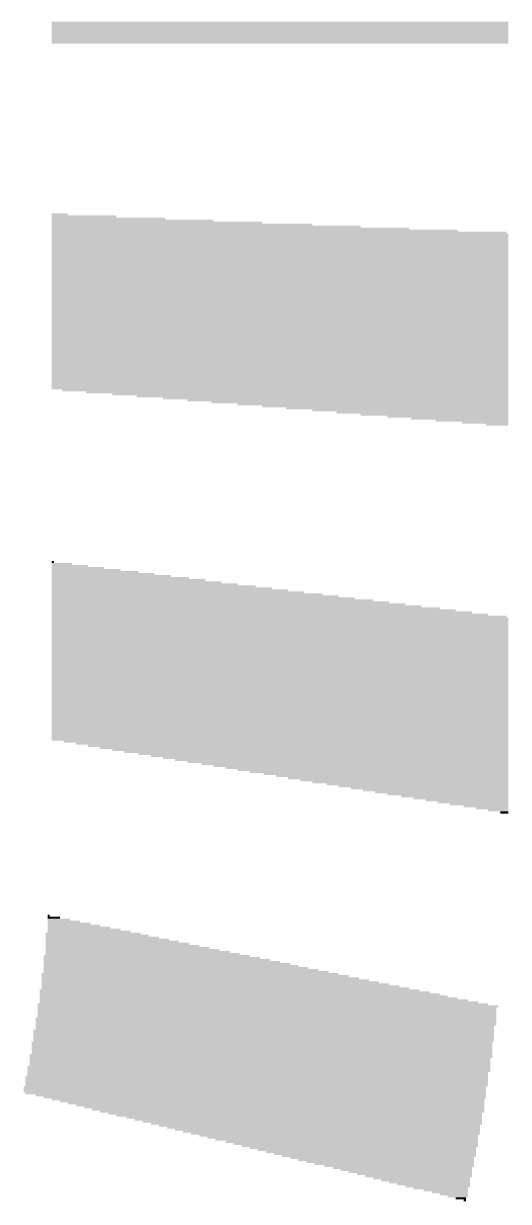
# Model space of a CAD drawing. Extents: x -50 to 50, y -28 to 28.
# Drawn here: x 44.93 to 50.01, y -12.39 to -0.05 of the extents above; entities that cross this region are included whole.
import ezdxf

# ---------------------------------------------------------------- set-up
doc = ezdxf.new("R2010")
doc.units = 0
doc.layers.add('200', color=132, linetype='CONTINUOUS')

# ---------------------------------------------------------------- blocks, each defined once
blk = doc.blocks.new('RECT')
blk.add_solid([(-0.5, -0.5), (0.5, -0.5), (-0.5, 0.5), (0.5, 0.5)])

msp = doc.modelspace()

# ---------------------------------------------------------------- block references
at = {"layer": '200'}
for p, xscale, yscale in [((47.6148, -0.0423), 4.7854, 0.0211), ((47.6148, -0.0635), 4.7854, 0.0213), ((47.6148, -0.0847), 4.7854, 0.0211), ((47.6148, -0.1058), 4.7854, 0.0211), ((47.6148, -0.127), 4.7854, 0.0213), ((47.6148, -0.1482), 4.7854, 0.0211), ((47.6148, -0.1693), 4.7854, 0.0211), ((47.6148, -0.1905), 4.7854, 0.0213), ((47.6148, -0.2117), 4.7854, 0.0211), ((47.6148, -0.2328), 4.7854, 0.0211), ((47.6148, -0.254), 4.7854, 0.0213), ((45.8152, -2.0955), 1.1862, 0.0213), ((45.3073, -2.0532), 0.1702, 0.0211), ((45.5613, -2.0743), 0.6782, 0.0211), ((46.5874, -2.159), 2.7305, 0.0213), ((46.8414, -2.1802), 3.2385, 0.0211), ((47.0954, -2.2013), 3.7465, 0.0211), ((47.3494, -2.2225), 4.2545, 0.0213), ((46.0693, -2.1167), 1.6942, 0.0211), ((46.3233, -2.1378), 2.2022, 0.0211), ((47.6034, -2.2437), 4.7625, 0.0211), ((47.6148, -2.2648), 4.7854, 0.0211), ((47.6148, -2.286), 4.7854, 0.0213), ((47.6148, -2.3072), 4.7854, 0.0211), ((47.6148, -2.3283), 4.7854, 0.0211), ((47.6148, -2.3495), 4.7854, 0.0213), ((47.6148, -2.3707), 4.7854, 0.0211), ((47.6148, -2.3918), 4.7854, 0.0211), ((47.6148, -2.413), 4.7854, 0.0213), ((47.6148, -2.4342), 4.7854, 0.0211), ((47.6148, -2.4553), 4.7854, 0.0211), ((47.6148, -2.4765), 4.7854, 0.0213), ((47.6148, -2.4977), 4.7854, 0.0211), ((47.6148, -2.5188), 4.7854, 0.0211), ((47.6148, -2.54), 4.7854, 0.0213), ((47.6148, -2.5612), 4.7854, 0.0211), ((47.6148, -2.5823), 4.7854, 0.0211), ((47.6148, -2.6035), 4.7854, 0.0213), ((47.6148, -2.6247), 4.7854, 0.0211), ((47.6148, -2.6458), 4.7854, 0.0211), ((47.6148, -2.667), 4.7854, 0.0213), ((47.6148, -2.6882), 4.7854, 0.0211), ((47.6148, -2.7093), 4.7854, 0.0211), ((47.6148, -2.7305), 4.7854, 0.0213), ((47.6148, -2.7517), 4.7854, 0.0211), ((47.6148, -2.7728), 4.7854, 0.0211), ((47.6148, -2.794), 4.7854, 0.0213), ((47.6148, -2.8152), 4.7854, 0.0211), ((47.6148, -2.8363), 4.7854, 0.0211), ((47.6148, -2.8575), 4.7854, 0.0213), ((47.6148, -2.8787), 4.7854, 0.0211), ((47.6148, -2.8998), 4.7854, 0.0211), ((47.6148, -2.921), 4.7854, 0.0213), ((47.6148, -2.9422), 4.7854, 0.0211), ((47.6148, -2.9633), 4.7854, 0.0211), ((47.6148, -2.9845), 4.7854, 0.0213), ((47.6148, -3.0057), 4.7854, 0.0211), ((47.6148, -3.0268), 4.7854, 0.0211), ((47.6148, -3.048), 4.7854, 0.0213), ((47.6148, -3.0692), 4.7854, 0.0211), ((47.6148, -3.0903), 4.7854, 0.0211), ((47.6148, -3.1115), 4.7854, 0.0213), ((47.6148, -3.1327), 4.7854, 0.0211), ((47.6148, -3.1538), 4.7854, 0.0211), ((47.6148, -3.175), 4.7854, 0.0213), ((47.6148, -3.1962), 4.7854, 0.0211), ((47.6148, -3.2173), 4.7854, 0.0211), ((47.6148, -3.2385), 4.7854, 0.0213), ((47.6148, -3.2597), 4.7854, 0.0211), ((47.6148, -3.2808), 4.7854, 0.0211), ((47.6148, -3.302), 4.7854, 0.0213), ((47.6148, -3.3232), 4.7854, 0.0211), ((47.6148, -3.3443), 4.7854, 0.0211), ((47.6148, -3.3655), 4.7854, 0.0213), ((47.6148, -3.3867), 4.7854, 0.0211), ((47.6148, -3.4078), 4.7854, 0.0211), ((47.6148, -3.429), 4.7854, 0.0213), ((47.6148, -3.4502), 4.7854, 0.0211), ((47.6148, -3.4713), 4.7854, 0.0211), ((47.6148, -3.4925), 4.7854, 0.0213), ((47.6148, -3.5137), 4.7854, 0.0211), ((47.6148, -3.5348), 4.7854, 0.0211), ((47.6148, -3.556), 4.7854, 0.0213), ((47.6148, -3.5772), 4.7854, 0.0211), ((47.6148, -3.5983), 4.7854, 0.0211), ((47.6148, -3.6195), 4.7854, 0.0213), ((47.6148, -3.6407), 4.7854, 0.0211), ((47.6148, -3.6618), 4.7854, 0.0211), ((47.6148, -3.683), 4.7854, 0.0213), ((47.6148, -3.7042), 4.7854, 0.0211), ((47.6148, -3.7253), 4.7854, 0.0211), ((47.6148, -3.7465), 4.7854, 0.0213), ((47.6148, -3.7677), 4.7854, 0.0211), ((47.6148, -3.7888), 4.7854, 0.0211), ((47.6148, -3.81), 4.7854, 0.0213), ((47.6148, -3.8312), 4.7854, 0.0211), ((47.6148, -3.8523), 4.7854, 0.0211), ((47.6148, -3.8735), 4.7854, 0.0213), ((47.6682, -3.8947), 4.6787, 0.0211), ((47.7952, -3.9158), 4.4247, 0.0211), ((47.9323, -3.937), 4.1504, 0.0213), ((48.0593, -3.9582), 3.8964, 0.0211), ((48.1978, -3.9793), 3.6195, 0.0211), ((48.3248, -4.0005), 3.3655, 0.0213), ((48.4518, -4.0217), 3.1115, 0.0211), ((48.5889, -4.0428), 2.8372, 0.0211), ((48.7159, -4.064), 2.5832, 0.0213), ((48.8429, -4.0852), 2.3292, 0.0211), ((48.9801, -4.1063), 2.0549, 0.0211), ((49.1071, -4.1275), 1.8009, 0.0213), ((49.2341, -4.1487), 1.5469, 0.0211), ((49.3725, -4.1698), 1.27, 0.0211), ((49.4995, -4.191), 1.016, 0.0213), ((49.6265, -4.2122), 0.762, 0.0211), ((49.7637, -4.2333), 0.4877, 0.0211), ((49.8907, -4.2545), 0.2337, 0.0213), ((45.2336, -5.6938), 0.0229, 0.0211), ((45.3288, -5.715), 0.2134, 0.0213), ((45.5828, -5.7785), 0.7214, 0.0213), ((45.6781, -5.7997), 0.9119, 0.0211), ((45.4127, -5.7362), 0.381, 0.0211), ((45.4978, -5.7573), 0.5512, 0.0211), ((45.7619, -5.8208), 1.0795, 0.0211), ((45.847, -5.842), 1.2497, 0.0213), ((46.0273, -5.8843), 1.6104, 0.0211), ((46.1962, -5.9267), 1.9482, 0.0211), ((45.9423, -5.8632), 1.4402, 0.0211), ((46.1112, -5.9055), 1.778, 0.0213), ((46.2915, -5.9478), 2.1387, 0.0211), ((46.4604, -5.9902), 2.4765, 0.0211), ((46.5455, -6.0113), 2.6467, 0.0211), ((46.7258, -6.0537), 3.0074, 0.0211), ((46.3766, -5.969), 2.3089, 0.0213), ((46.6408, -6.0325), 2.8372, 0.0213), ((46.9049, -6.096), 3.3655, 0.0213), ((46.99, -6.1172), 3.5357, 0.0211), ((47.0751, -6.1383), 3.7059, 0.0211), ((47.1589, -6.1595), 3.8735, 0.0213), ((46.8097, -6.0748), 3.175, 0.0211), ((47.2542, -6.1807), 4.064, 0.0211), ((47.3392, -6.2018), 4.2342, 0.0211), ((47.4243, -6.223), 4.4044, 0.0213), ((47.6034, -6.2653), 4.7625, 0.0211), ((47.6148, -6.2865), 4.7854, 0.0213), ((47.5082, -6.2442), 4.572, 0.0211), ((47.6148, -6.3077), 4.7854, 0.0211), ((47.6148, -6.3288), 4.7854, 0.0211), ((47.6148, -6.35), 4.7854, 0.0213), ((47.6148, -6.3712), 4.7854, 0.0211), ((47.6148, -6.3923), 4.7854, 0.0211), ((47.6148, -6.4135), 4.7854, 0.0213), ((47.6148, -6.4347), 4.7854, 0.0211), ((47.6148, -6.4558), 4.7854, 0.0211), ((47.6148, -6.477), 4.7854, 0.0213), ((47.6148, -6.4982), 4.7854, 0.0211), ((47.6148, -6.5193), 4.7854, 0.0211), ((47.6148, -6.5405), 4.7854, 0.0213), ((47.6148, -6.5617), 4.7854, 0.0211), ((47.6148, -6.5828), 4.7854, 0.0211), ((47.6148, -6.604), 4.7854, 0.0213), ((47.6148, -6.6252), 4.7854, 0.0211), ((47.6148, -6.6463), 4.7854, 0.0211), ((47.6148, -6.6675), 4.7854, 0.0213), ((47.6148, -6.6887), 4.7854, 0.0211), ((47.6148, -6.7098), 4.7854, 0.0211), ((47.6148, -6.731), 4.7854, 0.0213), ((47.6148, -6.7522), 4.7854, 0.0211), ((47.6148, -6.7733), 4.7854, 0.0211), ((47.6148, -6.7945), 4.7854, 0.0213), ((47.6148, -6.8157), 4.7854, 0.0211), ((47.6148, -6.8368), 4.7854, 0.0211), ((47.6148, -6.858), 4.7854, 0.0213), ((47.6148, -6.8792), 4.7854, 0.0211), ((47.6148, -6.9003), 4.7854, 0.0211), ((47.6148, -6.9215), 4.7854, 0.0213), ((47.6148, -6.9427), 4.7854, 0.0211), ((47.6148, -6.9638), 4.7854, 0.0211), ((47.6148, -6.985), 4.7854, 0.0213), ((47.6148, -7.0062), 4.7854, 0.0211), ((47.6148, -7.0273), 4.7854, 0.0211), ((47.6148, -7.0485), 4.7854, 0.0213), ((47.6148, -7.0697), 4.7854, 0.0211), ((47.6148, -7.0908), 4.7854, 0.0211), ((47.6148, -7.112), 4.7854, 0.0213), ((47.6148, -7.1332), 4.7854, 0.0211), ((47.6148, -7.1543), 4.7854, 0.0211), ((47.6148, -7.1755), 4.7854, 0.0213), ((47.6148, -7.1967), 4.7854, 0.0211), ((47.6148, -7.2178), 4.7854, 0.0211), ((47.6148, -7.239), 4.7854, 0.0213), ((47.6148, -7.2602), 4.7854, 0.0211), ((47.6148, -7.2813), 4.7854, 0.0211), ((47.6148, -7.3025), 4.7854, 0.0213), ((47.6148, -7.3237), 4.7854, 0.0211), ((47.6148, -7.3448), 4.7854, 0.0211), ((47.6148, -7.366), 4.7854, 0.0213), ((47.6148, -7.3872), 4.7854, 0.0211), ((47.6148, -7.4083), 4.7854, 0.0211), ((47.6148, -7.4295), 4.7854, 0.0213), ((47.6148, -7.4507), 4.7854, 0.0211), ((47.6148, -7.4718), 4.7854, 0.0211), ((47.6148, -7.493), 4.7854, 0.0213), ((47.6148, -7.5142), 4.7854, 0.0211), ((47.6148, -7.5353), 4.7854, 0.0211), ((47.6148, -7.5565), 4.7854, 0.0213), ((47.6783, -7.5777), 4.6584, 0.0211), ((47.7418, -7.5988), 4.5314, 0.0211), ((47.8053, -7.62), 4.4044, 0.0213), ((47.8688, -7.6412), 4.2774, 0.0211), ((47.9323, -7.6623), 4.1504, 0.0211), ((47.9958, -7.6835), 4.0234, 0.0213), ((48.0708, -7.7047), 3.8735, 0.0211), ((48.1343, -7.7258), 3.7465, 0.0211), ((48.1978, -7.747), 3.6195, 0.0213), ((48.2613, -7.7682), 3.4925, 0.0211), ((48.3248, -7.7893), 3.3655, 0.0211), ((48.3984, -7.8105), 3.2182, 0.0213), ((48.4619, -7.8317), 3.0912, 0.0211), ((48.5254, -7.8528), 2.9642, 0.0211), ((48.5889, -7.874), 2.8372, 0.0213), ((48.6524, -7.8952), 2.7102, 0.0211), ((48.7261, -7.9163), 2.5629, 0.0211), ((48.7896, -7.9375), 2.4359, 0.0213), ((48.8531, -7.9587), 2.3089, 0.0211), ((48.9166, -7.9798), 2.1819, 0.0211), ((48.9801, -8.001), 2.0549, 0.0213), ((49.055, -8.0222), 1.905, 0.0211), ((49.1185, -8.0433), 1.778, 0.0211), ((49.182, -8.0645), 1.651, 0.0213), ((49.2455, -8.0857), 1.524, 0.0211), ((49.309, -8.1068), 1.397, 0.0211), ((49.3725, -8.128), 1.27, 0.0213), ((49.4462, -8.1492), 1.1227, 0.0211), ((49.5097, -8.1703), 0.9957, 0.0211), ((49.5732, -8.1915), 0.8687, 0.0213), ((49.6367, -8.2127), 0.7417, 0.0211), ((49.7002, -8.2338), 0.6147, 0.0211), ((49.7738, -8.255), 0.4674, 0.0213), ((49.8373, -8.2762), 0.3404, 0.0211), ((49.9008, -8.2973), 0.2134, 0.0211), ((49.9643, -8.3185), 0.0864, 0.0213), ((45.1917, -9.398), 0.0203, 0.0213), ((45.245, -9.4192), 0.127, 0.0211), ((45.3504, -9.4615), 0.3378, 0.0213), ((45.4038, -9.4827), 0.4445, 0.0211), ((45.4558, -9.5038), 0.5486, 0.0211), ((45.2971, -9.4403), 0.2311, 0.0211), ((45.6565, -9.5885), 0.9957, 0.0213), ((45.6984, -9.6097), 1.0795, 0.0211), ((45.7518, -9.6308), 1.1862, 0.0211), ((45.5625, -9.5462), 0.762, 0.0211), ((45.5092, -9.525), 0.6553, 0.0213), ((45.6146, -9.5673), 0.8661, 0.0211), ((45.9638, -9.7155), 1.6104, 0.0213), ((45.8051, -9.652), 1.2929, 0.0213), ((45.8572, -9.6732), 1.397, 0.0211), ((45.9105, -9.6943), 1.5037, 0.0211), ((46.0159, -9.7367), 1.7145, 0.0211), ((46.0693, -9.7578), 1.8212, 0.0211), ((46.2178, -9.8213), 2.159, 0.0211), ((46.2712, -9.8425), 2.2657, 0.0213), ((46.3233, -9.8637), 2.3698, 0.0211), ((46.1226, -9.779), 1.9279, 0.0213), ((46.1747, -9.8002), 2.032, 0.0211), ((46.4299, -9.906), 2.5832, 0.0213), ((46.4718, -9.9272), 2.667, 0.0211), ((46.5252, -9.9483), 2.7737, 0.0211), ((46.5772, -9.9695), 2.8778, 0.0213), ((46.3766, -9.8848), 2.4765, 0.0211), ((46.6306, -9.9907), 2.9845, 0.0211), ((46.6738, -10.0118), 3.1115, 0.0211), ((46.7258, -10.033), 3.2156, 0.0213), ((46.8325, -10.0753), 3.429, 0.0211), ((46.8846, -10.0965), 3.5331, 0.0213), ((46.9379, -10.1177), 3.6398, 0.0211), ((46.7792, -10.0542), 3.3223, 0.0211), ((47.1386, -10.2023), 4.0869, 0.0211), ((47.2338, -10.2447), 4.2774, 0.0211), ((47.0853, -10.1812), 3.9802, 0.0211), ((47.1907, -10.2235), 4.191, 0.0213), ((47.0433, -10.16), 3.8506, 0.0213), ((46.9913, -10.1388), 3.7465, 0.0211), ((47.4345, -10.3293), 4.7193, 0.0211), ((47.4878, -10.3505), 4.826, 0.0213), ((47.4777, -10.3717), 4.8057, 0.0211), ((47.2859, -10.2658), 4.3815, 0.0211), ((47.3392, -10.287), 4.4882, 0.0213), ((47.3926, -10.3082), 4.5949, 0.0211), ((47.4675, -10.4775), 4.826, 0.0213), ((47.4675, -10.4987), 4.826, 0.0211), ((47.4777, -10.3928), 4.8057, 0.0211), ((47.4777, -10.414), 4.8057, 0.0213), ((47.4777, -10.4352), 4.8057, 0.0211), ((47.4777, -10.4563), 4.8057, 0.0211), ((47.4447, -10.6045), 4.826, 0.0213), ((47.4675, -10.5198), 4.826, 0.0211), ((47.4675, -10.541), 4.826, 0.0213), ((47.4561, -10.5622), 4.8031, 0.0211), ((47.4561, -10.5833), 4.8031, 0.0211), ((47.4243, -10.7315), 4.826, 0.0213), ((47.4447, -10.6257), 4.826, 0.0211), ((47.4447, -10.6468), 4.826, 0.0211), ((47.4447, -10.668), 4.826, 0.0213), ((47.4447, -10.6892), 4.826, 0.0211), ((47.4447, -10.7103), 4.826, 0.0211), ((47.4142, -10.8585), 4.8463, 0.0213), ((47.4243, -10.7527), 4.826, 0.0211), ((47.4243, -10.7738), 4.826, 0.0211), ((47.4243, -10.795), 4.826, 0.0213), ((47.4243, -10.8162), 4.826, 0.0211), ((47.4243, -10.8373), 4.826, 0.0211), ((47.3926, -10.9855), 4.8489, 0.0213), ((47.404, -10.9008), 4.826, 0.0211), ((47.404, -10.922), 4.826, 0.0213), ((47.404, -10.9432), 4.826, 0.0211), ((47.404, -10.9643), 4.826, 0.0211), ((47.4142, -10.8797), 4.8463, 0.0211), ((47.371, -11.0913), 4.8463, 0.0211), ((47.371, -11.1125), 4.8463, 0.0213), ((47.3926, -11.0067), 4.8489, 0.0211), ((47.3926, -11.0278), 4.8489, 0.0211), ((47.3812, -11.049), 4.826, 0.0213), ((47.3812, -11.0702), 4.826, 0.0211), ((47.3507, -11.1972), 4.8463, 0.0211), ((47.3507, -11.2183), 4.8463, 0.0211), ((47.3507, -11.2395), 4.8463, 0.0213), ((47.371, -11.1337), 4.8463, 0.0211), ((47.371, -11.1548), 4.8463, 0.0211), ((47.371, -11.176), 4.8463, 0.0213), ((47.3608, -11.2607), 4.826, 0.0211), ((47.4142, -11.2818), 4.7193, 0.0211), ((47.4561, -11.303), 4.6355, 0.0213), ((47.4878, -11.3242), 4.5314, 0.0211), ((47.531, -11.3453), 4.445, 0.0211), ((47.5729, -11.3665), 4.3612, 0.0213), ((47.6148, -11.3877), 4.2774, 0.0211), ((47.658, -11.4088), 4.191, 0.0211), ((47.6999, -11.43), 4.1072, 0.0213), ((47.7418, -11.4512), 4.0234, 0.0211), ((47.7736, -11.4723), 3.9141, 0.0211), ((47.8155, -11.4935), 3.8303, 0.0213), ((47.8688, -11.5147), 3.7236, 0.0211), ((47.9108, -11.5358), 3.6398, 0.0211), ((47.9527, -11.557), 3.556, 0.0213), ((47.9958, -11.5782), 3.4696, 0.0211), ((48.0276, -11.5993), 3.3655, 0.0211), ((48.0695, -11.6205), 3.2817, 0.0213), ((48.1127, -11.6417), 3.1953, 0.0211), ((48.1546, -11.6628), 3.1115, 0.0211), ((48.1965, -11.684), 3.0277, 0.0213), ((48.2295, -11.7052), 2.921, 0.0211), ((48.2714, -11.7263), 2.8372, 0.0211), ((48.3133, -11.7475), 2.7534, 0.0213), ((48.3667, -11.7687), 2.6467, 0.0211), ((48.4086, -11.7898), 2.5629, 0.0211), ((48.4518, -11.811), 2.4765, 0.0213), ((48.4823, -11.8322), 2.3698, 0.0211), ((48.5242, -11.8533), 2.286, 0.0211), ((48.5673, -11.8745), 2.1996, 0.0213), ((48.6093, -11.8957), 2.1158, 0.0211), ((48.6512, -11.9168), 2.032, 0.0211), ((48.6842, -11.938), 1.9253, 0.0213), ((48.7261, -11.9592), 1.8415, 0.0211), ((48.768, -11.9803), 1.7577, 0.0211), ((48.8112, -12.0015), 1.6713, 0.0213), ((48.8633, -12.0227), 1.5672, 0.0211), ((48.8963, -12.0438), 1.4605, 0.0211), ((48.9382, -12.065), 1.3767, 0.0213), ((48.9801, -12.0862), 1.2929, 0.0211), ((49.0233, -12.1073), 1.2065, 0.0211), ((49.0652, -12.1285), 1.1227, 0.0213), ((49.0957, -12.1497), 1.016, 0.0211), ((49.1388, -12.1708), 0.9296, 0.0211), ((49.1808, -12.192), 0.8458, 0.0213), ((49.2227, -12.2132), 0.762, 0.0211), ((49.2658, -12.2343), 0.6756, 0.0211), ((49.2976, -12.2555), 0.5715, 0.0213), ((49.3509, -12.2767), 0.4648, 0.0211), ((49.3928, -12.2978), 0.381, 0.0211), ((49.4348, -12.319), 0.2972, 0.0213), ((49.4779, -12.3402), 0.2108, 0.0211), ((49.5097, -12.3613), 0.1067, 0.0211), ((49.5516, -12.3825), 0.0229, 0.0213)]:
    msp.add_blockref('RECT', p, dxfattribs=dict(at, xscale=xscale, yscale=yscale))

doc.saveas('drawing.dxf')
